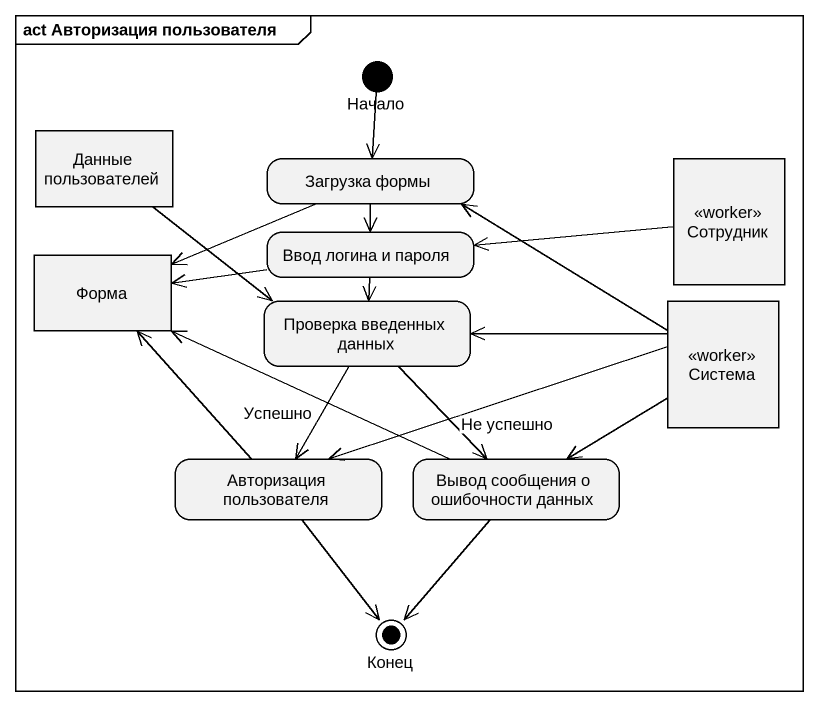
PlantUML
@startuml
mainframe act Авторизация пользователя
hide empty description
state Начало <<start>>
state "Данные пользователей" as Данные_пользователей <<object>>
state "Загрузка формы" as Загрузка_формы
state Сотрудник <<worker>>
state "Ввод логина и пароля" as Ввод_логина_и_пароля
state Форма <<object>>
state "Проверка введенных данных" as Проверка_введенных_данных
state Система <<worker>>
state "Авторизация пользователя" as Авторизация_пользователя
state "Вывод сообщения о ошибочности данных" as Вывод_сообщения_о
state Конец <<end>>
Начало --> Загрузка_формы
Данные_пользователей --> Проверка_введенных_данных
Загрузка_формы --> Ввод_логина_и_пароля
Загрузка_формы -left-> Форма
Сотрудник -left-> Ввод_логина_и_пароля
Ввод_логина_и_пароля -left-> Форма
Ввод_логина_и_пароля --> Проверка_введенных_данных
Проверка_введенных_данных --> Авторизация_пользователя : Успешно
Проверка_введенных_данных --> Вывод_сообщения_о : Не успешно
Система -left-> Загрузка_формы
Система -left-> Проверка_введенных_данных
Система -left-> Авторизация_пользователя
Система --> Вывод_сообщения_о
Авторизация_пользователя -up-> Форма
Авторизация_пользователя --> Конец
Вывод_сообщения_о -left-> Форма
Вывод_сообщения_о --> Конец
@enduml
